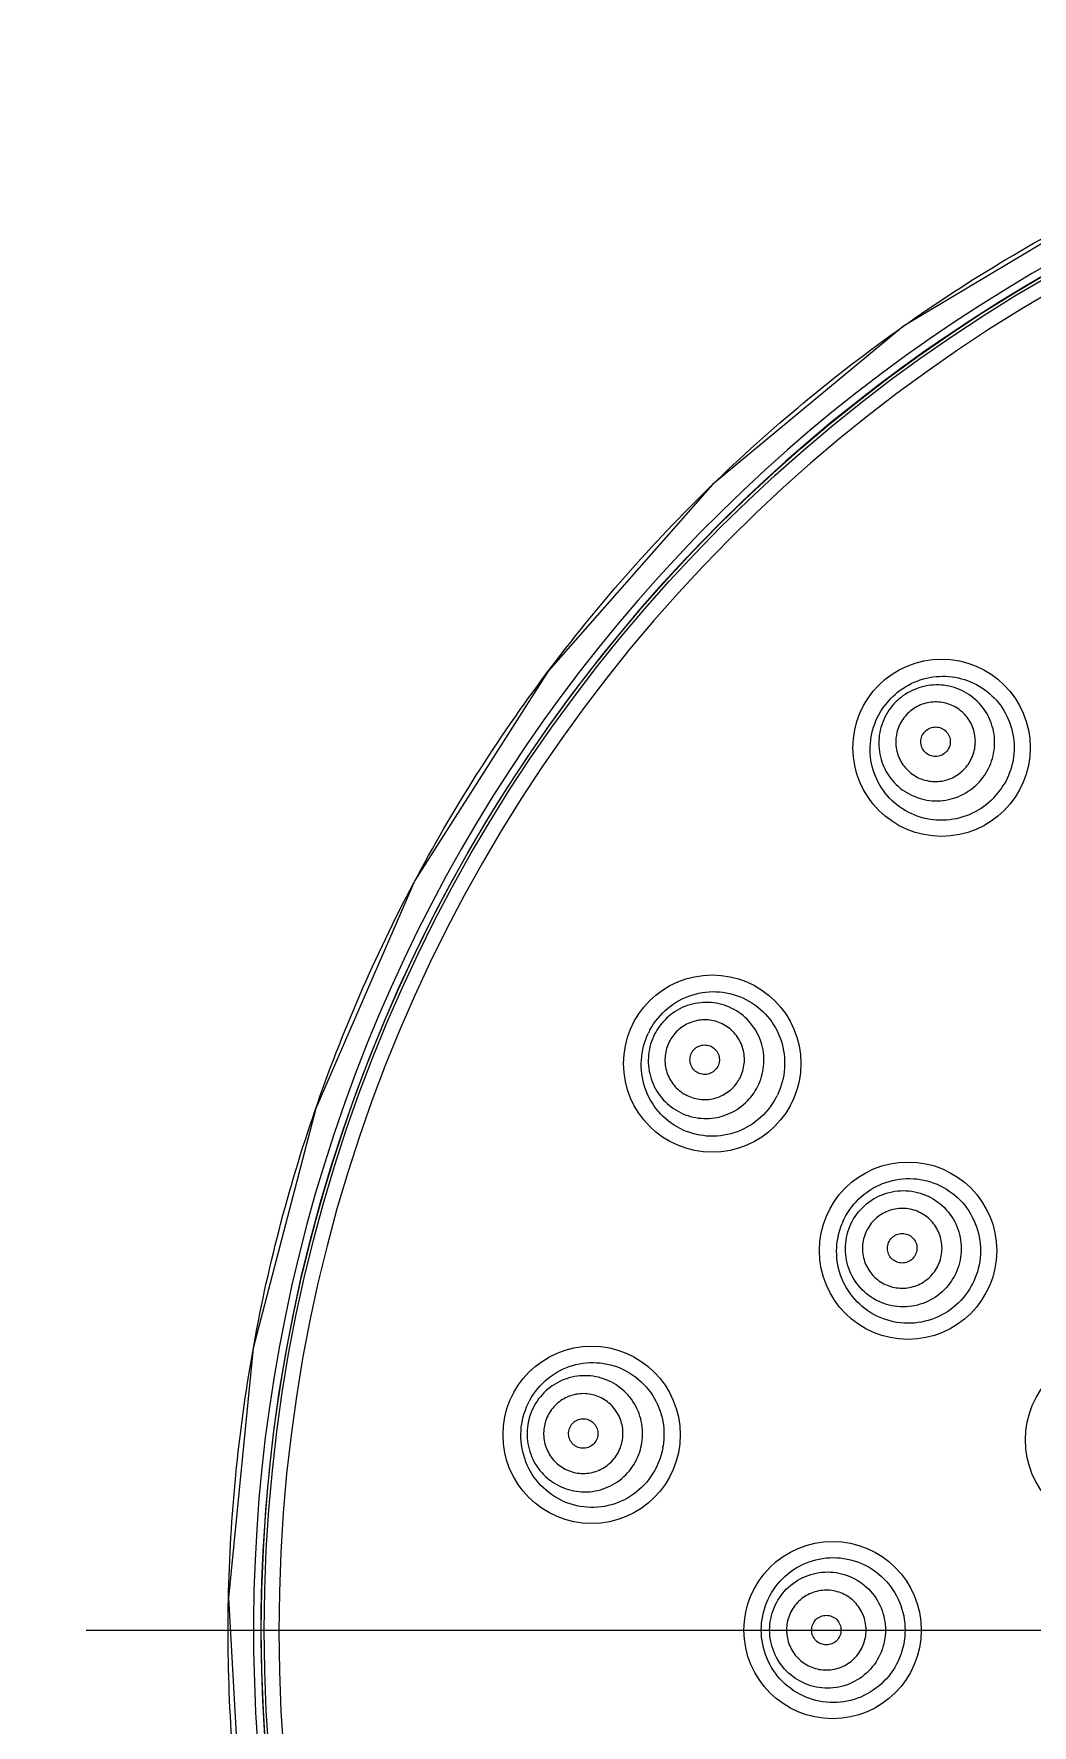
# Model space of a CAD drawing. Extents: x -5791 to -5371, y -4731 to -4434.
# Drawn here: x -5530.14 to -5524.73, y -4597.3 to -4588.14 of the extents above; entities that cross this region are included whole.
import ezdxf

# ---------------------------------------------------------------- set-up
doc = ezdxf.new("R2010")
doc.units = 0
doc.header["$LTSCALE"] = 7
doc.linetypes.add('CENTER', pattern=[2, 1.25, -0.25, 0.25, -0.25])
doc.layers.get('0').update_dxf_attribs({"color": 2, "linetype": 'CONTINUOUS'})
doc.layers.add('CENTER', color=1, linetype='CENTER')
doc.layers.add('DWG', color=7, linetype='CONTINUOUS')

# ---------------------------------------------------------------- blocks, each defined once
blk = doc.blocks.new('A$C62325126')
at = {"color": 7, "linetype": 'Continuous'}
for centre in [(8.055, 55.0047), (6.8129, 53.2951), (7.8735, 52.2823), (6.1599, 51.2854), (8.9888, 51.2583), (7.465, 50.2288)]:
    blk.add_circle(centre, 0.48, dxfattribs=at)
for centre, radius, start, end in [((8.0659, 54.9942), 0.3983, 136.44731, 143.88524), ((8.0619, 54.9979), 0.3927, 135.00078, 136.43513), ((8.0624, 54.9974), 0.3934, 133.68171, 134.9994), ((8.0315, 55.0282), 0.3168, 125.85243, 134.99303), ((8.0245, 55.0352), 0.2176, 125.85243, 134.99303), ((8.0207, 55.0391), 0.2176, 305.85243, 314.99303), ((8.026, 55.0338), 0.3168, 305.85243, 314.99303), ((8.0503, 55.0092), 0.3984, 316.2156, 324.27394), ((8.0515, 55.0084), 0.3969, 324.26713, 329.57702), ((8.0542, 55.0056), 0.393, 313.70071, 314.99939), ((8.0538, 55.0059), 0.3936, 315.0005, 316.20369), ((6.8216, 53.2908), 0.3927, 153.00078, 154.43512), ((6.8222, 53.2904), 0.3934, 151.6817, 152.9994), ((6.7833, 53.3102), 0.3168, 143.85244, 152.99303), ((6.7745, 53.3147), 0.2176, 143.85244, 152.99303), ((6.7697, 53.3172), 0.2176, 323.85244, 332.99303), ((6.7763, 53.3138), 0.3168, 323.85244, 332.99303), ((6.8119, 53.2957), 0.393, 331.7007, 332.99939), ((6.8114, 53.2959), 0.3936, 333.0005, 334.20368), ((7.8784, 52.2802), 0.3915, 156.1627, 157.49938), ((7.8434, 52.2947), 0.2169, 157.50223, 163.7151), ((7.8406, 52.2959), 0.2169, 337.50223, 343.7151), ((7.874, 52.282), 0.3918, 336.2965, 337.49952), ((6.1271, 51.2906), 0.3168, 161.85244, 170.99303), ((6.1173, 51.2921), 0.2176, 161.85244, 170.99303), ((6.112, 51.293), 0.2176, 341.85244, 350.99303), ((6.1193, 51.2919), 0.3168, 341.85244, 350.99303), ((6.1588, 51.2856), 0.393, 349.70069, 350.99939), ((7.4324, 50.2288), 0.2169, 180.00223, 186.2151), ((7.4294, 50.2288), 0.2169, 0.00223, 6.2151)]:
    blk.add_arc(centre, radius, start, end, dxfattribs=at)
for points, knots in [([(7.7906, 55.2819), (7.8243, 55.3141), (7.9036, 55.3668), (8.0418, 55.3993), (8.1821, 55.3816), (8.3068, 55.3157), (8.4, 55.2101), (8.4499, 55.078), (8.4502, 54.9365), (8.4173, 54.8475), (8.3938, 54.8074)], [0, 0, 0, 0, 1104.810865, 2205.438134, 3300.589779, 4391.150783, 5480.379196, 6572.087069, 7668.908067, 8770.882071, 8770.882071, 8770.882071, 8770.882071]), ([(8.2499, 54.8098), (8.2774, 54.8373), (8.3225, 54.903), (8.3494, 55.0189), (8.3325, 55.1366), (8.2738, 55.2398), (8.1814, 55.3143), (8.0681, 55.3499), (7.9495, 55.3418), (7.8774, 55.3077), (7.8459, 55.285)], [0, 0, 0, 0, 1101.071182, 2200.380967, 3297.670973, 4393.202656, 5488.381217, 6584.800281, 7683.18449, 8783.76497, 8783.76497, 8783.76497, 8783.76497]), ([(8.3257, 54.7214), (8.2909, 54.6882), (8.2084, 54.634), (8.0647, 54.603), (7.9199, 54.6258), (7.7938, 54.6997), (7.7036, 54.8145), (7.6615, 54.9548), (7.6731, 55.1012), (7.7158, 55.19), (7.7442, 55.2289)], [0, 0, 0, 0, 1112.992897, 2221.530696, 3324.457344, 4423.02104, 5520.887317, 6622.055813, 7728.823989, 8841.172249, 8841.172249, 8841.172249, 8841.172249]), ([(7.8075, 55.2523), (7.78, 55.2248), (7.735, 55.159), (7.708, 55.0432), (7.7249, 54.9255), (7.7836, 54.8223), (7.876, 54.7478), (7.9894, 54.7122), (8.108, 54.7203), (8.18, 54.7543), (8.2115, 54.7771)], [0, 0, 0, 0, 1107.340905, 2212.910382, 3316.448579, 4418.218442, 5519.633172, 6622.295468, 7726.934099, 8833.781508, 8833.781508, 8833.781508, 8833.781508]), ([(8.1746, 54.8852), (8.1934, 54.904), (8.2244, 54.9492), (8.2429, 55.0288), (8.2313, 55.1096), (8.191, 55.1805), (8.1275, 55.2317), (8.0496, 55.2561), (7.9682, 55.2506), (7.9187, 55.2272), (7.8971, 55.2116)], [0, 0, 0, 0, 1102.742853, 2203.692119, 3302.588853, 4399.686932, 5496.431622, 6594.45655, 7694.479484, 8796.731685, 8796.731685, 8796.731685, 8796.731685]), ([(7.8707, 55.1891), (7.8518, 55.1702), (7.8208, 55.1251), (7.8023, 55.0455), (7.8139, 54.9647), (7.8543, 54.8938), (7.9177, 54.8426), (7.9956, 54.8181), (8.0771, 54.8237), (8.1266, 54.8471), (8.1482, 54.8627)], [0, 0, 0, 0, 1107.049277, 2212.297963, 3315.486101, 4416.86856, 5517.89625, 6620.209178, 7724.527914, 8831.084624, 8831.084624, 8831.084624, 8831.084624]), ([(7.9664, 55.0934), (7.9737, 55.1008), (7.9915, 55.1127), (8.0228, 55.119), (8.0541, 55.1129), (8.0807, 55.0952), (8.0983, 55.0687), (8.1045, 55.0373), (8.0982, 55.006), (8.0862, 54.9882), (8.0789, 54.9809)], [0, 0, 0, 0, 1104.633984, 2207.499829, 3307.979558, 4406.937544, 5505.884507, 6606.431638, 7709.460599, 8814.161495, 8814.161495, 8814.161495, 8814.161495]), ([(8.0789, 54.9809), (8.0715, 54.9735), (8.0537, 54.9616), (8.0224, 54.9553), (7.9911, 54.9614), (7.9646, 54.9791), (7.9469, 55.0056), (7.9408, 55.037), (7.9471, 55.0683), (7.959, 55.086), (7.9664, 55.0934)], [0, 0, 0, 0, 1106.381489, 2210.992041, 3313.212704, 4413.909215, 5514.594686, 6616.882857, 7721.656782, 8828.10529, 8828.10529, 8828.10529, 8828.10529]), ([(6.4758, 53.4771), (6.4997, 53.5214), (6.5651, 53.6015), (6.7001, 53.6755), (6.8526, 53.693), (6.9998, 53.6513), (7.12, 53.5564), (7.1951, 53.4226), (7.2143, 53.2699), (7.1877, 53.17), (7.1657, 53.1247)], [0, 0, 0, 0, 1136.191485, 2267.569115, 3392.79721, 4513.669392, 5634.486432, 6759.521293, 7890.571102, 9026.449468, 9026.449468, 9026.449468, 9026.449468]), ([(7.0585, 53.17), (7.0762, 53.2046), (7.0987, 53.2811), (7.0886, 53.3996), (7.0361, 53.5063), (6.9484, 53.5863), (6.8375, 53.6286), (6.7187, 53.6274), (6.6084, 53.583), (6.5504, 53.5284), (6.5275, 53.4971)], [0, 0, 0, 0, 1132.555301, 2263.298485, 3391.963904, 4518.820737, 5645.314601, 6773.084796, 7902.876598, 9034.927515, 9034.927515, 9034.927515, 9034.927515]), ([(6.9636, 53.2184), (6.9757, 53.2422), (6.9912, 53.2947), (6.9842, 53.3761), (6.9482, 53.4494), (6.8879, 53.5043), (6.8117, 53.5334), (6.7301, 53.5326), (6.6544, 53.5021), (6.6145, 53.4646), (6.5988, 53.4431)], [0, 0, 0, 0, 1134.430425, 2267.015368, 3397.488568, 4526.111441, 5654.371021, 6783.947985, 7915.580639, 9049.506663, 9049.506663, 9049.506663, 9049.506663]), ([(7.1579, 53.1094), (7.1341, 53.0651), (7.0689, 52.985), (6.9342, 52.911), (6.7819, 52.8932), (6.6347, 52.9346), (6.5145, 53.029), (6.4391, 53.1625), (6.4194, 53.315), (6.4456, 53.4149), (6.4673, 53.4602)], [0, 0, 0, 0, 1144.016874, 2283.172151, 3416.281607, 4545.156054, 5674.070567, 6807.320479, 7946.624689, 9090.994536, 9090.994536, 9090.994536, 9090.994536]), ([(6.501, 53.4541), (6.4834, 53.4194), (6.4608, 53.343), (6.471, 53.2245), (6.5235, 53.1178), (6.6112, 53.0378), (6.7221, 52.9954), (6.8409, 52.9967), (6.9512, 53.041), (7.0092, 53.0956), (7.0321, 53.127)], [0, 0, 0, 0, 1139.870303, 2277.916784, 3413.872081, 4548.007109, 5681.776825, 6816.831115, 7953.920071, 9093.282731, 9093.282731, 9093.282731, 9093.282731]), ([(6.5806, 53.4135), (6.5685, 53.3897), (6.553, 53.3372), (6.56, 53.2558), (6.596, 53.1825), (6.6563, 53.1276), (6.7325, 53.0985), (6.8141, 53.0993), (6.8898, 53.1298), (6.9297, 53.1673), (6.9454, 53.1888)], [0, 0, 0, 0, 1139.455288, 2277.05692, 3412.537455, 4546.159467, 5679.416577, 6813.996906, 7950.642031, 9089.590684, 9089.590684, 9089.590684, 9089.590684]), ([(6.7012, 53.3521), (6.7059, 53.3613), (6.7192, 53.3782), (6.747, 53.3939), (6.7787, 53.3977), (6.8094, 53.3891), (6.8344, 53.3693), (6.8499, 53.3414), (6.8536, 53.3097), (6.8477, 53.2891), (6.843, 53.2798)], [0, 0, 0, 0, 1136.727786, 2271.636121, 3404.088797, 4534.975144, 5665.849845, 6798.371145, 7933.446602, 9070.242941, 9070.242941, 9070.242941, 9070.242941]), ([(6.843, 53.2798), (6.8383, 53.2706), (6.825, 53.2537), (6.7972, 53.238), (6.7655, 53.2342), (6.7348, 53.2428), (6.7098, 53.2626), (6.6943, 53.2905), (6.6906, 53.3222), (6.6965, 53.3428), (6.7012, 53.3521)], [0, 0, 0, 0, 1138.357185, 2274.892313, 3408.96826, 4541.475634, 5673.971344, 6808.116015, 7944.818503, 9083.24434, 9083.24434, 9083.24434, 9083.24434]), ([(7.5203, 52.4384), (7.5408, 52.4848), (7.6003, 52.5703), (7.7308, 52.6545), (7.8832, 52.6829), (8.0346, 52.6509), (8.1623, 52.5634), (8.2469, 52.4335), (8.2761, 52.281), (8.2554, 52.1789), (8.236, 52.1321)], [0, 0, 0, 0, 1138.184306, 2273.180309, 3404.272957, 4532.618193, 5660.970897, 6791.999902, 7926.845854, 9064.588934, 9064.588934, 9064.588934, 9064.588934]), ([(7.5582, 52.4128), (7.5739, 52.4506), (7.6206, 52.5208), (7.725, 52.5907), (7.8483, 52.6155), (7.9715, 52.591), (8.0759, 52.5212), (8.1455, 52.4165), (8.1699, 52.2932), (8.1534, 52.2106), (8.1377, 52.1728)], [0, 0, 0, 0, 1136.223681, 2271.259856, 3405.075094, 4537.939704, 5670.804659, 6804.620727, 7939.657734, 9075.881759, 9075.881759, 9075.881759, 9075.881759]), ([(8.0488, 52.235), (8.0564, 52.2611), (8.0618, 52.3166), (8.0385, 52.3965), (7.9873, 52.4621), (7.9155, 52.5041), (7.8332, 52.5163), (7.7522, 52.4972), (7.684, 52.4495), (7.6533, 52.4028), (7.643, 52.3777)], [0, 0, 0, 0, 1137.48362, 2273.566776, 3408.514096, 4542.607004, 5676.84095, 6812.134013, 7948.578123, 9086.240709, 9086.240709, 9086.240709, 9086.240709]), ([(8.2327, 52.1245), (8.2124, 52.0781), (8.153, 51.9924), (8.0226, 51.9079), (7.8701, 51.8793), (7.7186, 51.911), (7.5907, 51.9985), (7.5058, 52.1284), (7.4766, 52.281), (7.4973, 52.3832), (7.5167, 52.4301)], [0, 0, 0, 0, 1145.572401, 2288.049647, 3426.715484, 4562.775948, 5699.005775, 6838.054945, 7980.950877, 9126.841889, 9126.841889, 9126.841889, 9126.841889]), ([(8.1377, 52.1728), (8.1221, 52.135), (8.0753, 52.0649), (7.9709, 51.995), (7.8477, 51.9702), (7.7245, 51.9946), (7.6201, 52.0645), (7.5504, 52.1691), (7.526, 52.2924), (7.5426, 52.375), (7.5582, 52.4128)], [0, 0, 0, 0, 1142.404542, 2283.61512, 3423.598117, 4562.625317, 5701.652862, 6841.636695, 7982.848109, 9125.252996, 9125.252996, 9125.252996, 9125.252996]), ([(7.7683, 52.3258), (7.7723, 52.3354), (7.7842, 52.3533), (7.8107, 52.3711), (7.8421, 52.3773), (7.8734, 52.3711), (7.8999, 52.3534), (7.9177, 52.3268), (7.9239, 52.2954), (7.9197, 52.2744), (7.9157, 52.2648)], [0, 0, 0, 0, 1140.192861, 2279.298226, 3416.985897, 4553.844, 5690.690296, 6828.446676, 7967.719421, 9107.980862, 9107.980862, 9107.980862, 9107.980862]), ([(7.6352, 52.3556), (7.6275, 52.3295), (7.6222, 52.274), (7.6455, 52.1941), (7.6967, 52.1285), (7.7685, 52.0865), (7.8508, 52.0743), (7.9318, 52.0934), (8, 52.1411), (8.0306, 52.1878), (8.041, 52.2129)], [0, 0, 0, 0, 1142.633351, 2283.859899, 3423.945468, 4563.172756, 5702.541721, 6842.974599, 7984.563735, 9127.376862, 9127.376862, 9127.376862, 9127.376862]), ([(7.9157, 52.2648), (7.9117, 52.2552), (7.8998, 52.2373), (7.8733, 52.2196), (7.8419, 52.2133), (7.8106, 52.2195), (7.784, 52.2372), (7.7663, 52.2638), (7.7601, 52.2952), (7.7643, 52.3162), (7.7683, 52.3258)], [0, 0, 0, 0, 1141.764405, 2282.439815, 3421.695578, 4560.120629, 5698.533857, 6837.858422, 7978.701443, 9120.534523, 9120.534523, 9120.534523, 9120.534523]), ([(5.7816, 51.3453), (5.7896, 51.3957), (5.8256, 51.4943), (5.931, 51.6096), (6.0721, 51.6757), (6.2273, 51.6822), (6.3729, 51.6281), (6.4866, 51.5216), (6.5512, 51.3794), (6.5549, 51.2745), (6.547, 51.2241)], [0, 0, 0, 0, 1167.929999, 2331.175773, 3488.019844, 4640.265985, 5792.440685, 6949.050304, 8111.923739, 9279.55195, 9279.55195, 9279.55195, 9279.55195]), ([(6.4322, 51.2423), (6.4383, 51.2806), (6.4361, 51.3603), (6.3898, 51.4699), (6.3069, 51.5552), (6.1988, 51.6041), (6.0802, 51.6101), (5.9676, 51.5723), (5.8764, 51.496), (5.8381, 51.4261), (5.826, 51.3892)], [0, 0, 0, 0, 1163.630834, 2325.399498, 3485.033245, 4642.808905, 5800.211964, 6958.926727, 8119.71876, 9282.831824, 9282.831824, 9282.831824, 9282.831824]), ([(6.3269, 51.2589), (6.3311, 51.2853), (6.3296, 51.3401), (6.2978, 51.4153), (6.2409, 51.4739), (6.1666, 51.5075), (6.0851, 51.5116), (6.0078, 51.4856), (5.9452, 51.4332), (5.9188, 51.3852), (5.9105, 51.3599)], [0, 0, 0, 0, 1165.592982, 2329.289455, 3490.816035, 4650.441583, 5809.694187, 6970.300716, 8133.019597, 9298.094777, 9298.094777, 9298.094777, 9298.094777]), ([(6.0361, 51.305), (6.0377, 51.3153), (6.0451, 51.3354), (6.0667, 51.3589), (6.0956, 51.3723), (6.1275, 51.3736), (6.1574, 51.3626), (6.1808, 51.3408), (6.1941, 51.3118), (6.1949, 51.2904), (6.1932, 51.2801)], [0, 0, 0, 0, 1168.124762, 2334.379996, 3498.111625, 4660.23332, 5822.342678, 6986.143941, 8152.570026, 9320.764868, 9320.764868, 9320.764868, 9320.764868]), ([(6.5455, 51.2153), (6.5364, 51.1655), (6.4987, 51.0684), (6.392, 50.956), (6.251, 50.8925), (6.0969, 50.8881), (5.9529, 50.9432), (5.8408, 51.0497), (5.7773, 51.1912), (5.7737, 51.2953), (5.7816, 51.3453)], [0, 0, 0, 0, 1174.406819, 2343.767359, 3506.871224, 4665.684162, 5824.692958, 6988.333654, 8158.23188, 9332.949168, 9332.949168, 9332.949168, 9332.949168]), ([(5.8142, 51.3402), (5.8081, 51.3018), (5.8103, 51.2221), (5.8566, 51.1125), (5.9394, 51.0273), (6.0476, 50.9783), (6.1662, 50.9723), (6.2788, 51.0102), (6.3699, 51.0864), (6.4082, 51.1563), (6.4203, 51.1932)], [0, 0, 0, 0, 1171.24338, 2340.612406, 3507.832549, 4673.18245, 5838.157311, 7004.452459, 8172.838465, 9343.560687, 9343.560687, 9343.560687, 9343.560687]), ([(5.9024, 51.3262), (5.8982, 51.2998), (5.8997, 51.2451), (5.9315, 51.1698), (5.9884, 51.1113), (6.0627, 51.0776), (6.1442, 51.0735), (6.2215, 51.0995), (6.2842, 51.1519), (6.3105, 51.1999), (6.3188, 51.2252)], [0, 0, 0, 0, 1170.822602, 2339.740186, 3506.478142, 4671.306536, 5835.760314, 7001.57409, 8169.509696, 9339.812173, 9339.812173, 9339.812173, 9339.812173]), ([(6.1932, 51.2801), (6.1916, 51.2698), (6.1842, 51.2497), (6.1626, 51.2262), (6.1337, 51.2128), (6.1018, 51.2115), (6.0719, 51.2226), (6.0486, 51.2443), (6.0352, 51.2733), (6.0344, 51.2947), (6.0361, 51.305)], [0, 0, 0, 0, 1169.472213, 2337.072741, 3502.146753, 4665.608974, 5829.058844, 6994.202571, 8161.974147, 9331.516521, 9331.516521, 9331.516521, 9331.516521]), ([(7.0788, 50.2288), (7.0788, 50.2799), (7.0991, 50.3829), (7.1856, 50.5133), (7.3153, 50.6006), (7.4682, 50.6312), (7.6211, 50.6005), (7.7506, 50.5132), (7.8371, 50.3829), (7.8574, 50.2798), (7.8574, 50.2288)], [0, 0, 0, 0, 1168.815432, 2334.618291, 3496.391379, 4655.238267, 5813.997067, 6975.476085, 8140.902176, 9309.33713, 9309.33713, 9309.33713, 9309.33713]), ([(7.1238, 50.2288), (7.1238, 50.2697), (7.1401, 50.3524), (7.2099, 50.4569), (7.3142, 50.527), (7.4374, 50.5516), (7.5606, 50.527), (7.665, 50.4569), (7.7347, 50.3524), (7.751, 50.2697), (7.751, 50.2288)], [0, 0, 0, 0, 1166.812276, 2332.457963, 3496.850221, 4660.319487, 5823.740529, 6987.981993, 8153.470951, 9320.214262, 9320.214262, 9320.214262, 9320.214262]), ([(7.6451, 50.2523), (7.6421, 50.2793), (7.6258, 50.3326), (7.5737, 50.3975), (7.5013, 50.4386), (7.4189, 50.4498), (7.3382, 50.4296), (7.2707, 50.3809), (7.2259, 50.3108), (7.2155, 50.256), (7.2155, 50.2288)], [0, 0, 0, 0, 1167.410721, 2333.383885, 3498.191316, 4662.122086, 5826.197952, 6991.361076, 8157.705579, 9325.300414, 9325.300414, 9325.300414, 9325.300414]), ([(7.3512, 50.2288), (7.3512, 50.2392), (7.3553, 50.2602), (7.3731, 50.2868), (7.3996, 50.3046), (7.4309, 50.3109), (7.4623, 50.3046), (7.4888, 50.2868), (7.5065, 50.2602), (7.5107, 50.2392), (7.5107, 50.2288)], [0, 0, 0, 0, 1170.210015, 2339.304107, 3506.943111, 4673.730408, 5840.505231, 7008.213895, 8177.478918, 9347.758964, 9347.758964, 9347.758964, 9347.758964]), ([(7.8574, 50.2288), (7.8574, 50.1778), (7.8371, 50.0748), (7.7506, 49.9444), (7.6211, 49.8571), (7.4682, 49.8264), (7.3152, 49.857), (7.1856, 49.9443), (7.0991, 50.0747), (7.0788, 50.1778), (7.0788, 50.2288)], [0, 0, 0, 0, 1174.113708, 2345.266748, 3512.492394, 4676.954603, 5841.506489, 7008.922225, 8180.308224, 9354.794115, 9354.794115, 9354.794115, 9354.794115]), ([(7.751, 50.2288), (7.751, 50.1879), (7.7347, 50.1052), (7.665, 50.0007), (7.5606, 49.9306), (7.4374, 49.9061), (7.3142, 49.9306), (7.2099, 50.0007), (7.1401, 50.1052), (7.1238, 50.1879), (7.1238, 50.2288)], [0, 0, 0, 0, 1171.398028, 2341.545945, 3510.395655, 4678.207737, 5846.070603, 7014.966985, 8185.204149, 9356.613722, 9356.613722, 9356.613722, 9356.613722]), ([(7.2168, 50.2053), (7.2197, 50.1784), (7.236, 50.125), (7.2881, 50.0601), (7.3605, 50.019), (7.4429, 50.0078), (7.5237, 50.028), (7.5912, 50.0767), (7.6359, 50.1469), (7.6464, 50.2017), (7.6464, 50.2288)], [0, 0, 0, 0, 1172.327788, 2343.211964, 3512.925498, 4681.758677, 5850.737565, 7020.808289, 8192.065369, 9364.578047, 9364.578047, 9364.578047, 9364.578047]), ([(7.5107, 50.2288), (7.5107, 50.2184), (7.5065, 50.1974), (7.4888, 50.1708), (7.4623, 50.153), (7.4309, 50.1467), (7.3996, 50.153), (7.3731, 50.1708), (7.3553, 50.1974), (7.3512, 50.2184), (7.3512, 50.2288)], [0, 0, 0, 0, 1171.368841, 2341.620654, 3510.415938, 4678.358671, 5846.288918, 7015.153932, 8185.576845, 9357.015787, 9357.015787, 9357.015787, 9357.015787])]:
    blk.add_open_spline(points, degree=3, knots=knots, dxfattribs=at)
at = {"layer": 'CENTER'}
blk.add_line((3.4233, 50.2288), (21.5499, 50.2288), dxfattribs=at)
at = {"layer": 'DWG'}
blk.add_lwpolyline([(12.8311, 58.8688), (11.57, 58.776), (10.2552, 58.4753), (9.0049, 57.975), (7.8481, 57.2867), (6.8146, 56.4292), (5.9242, 55.4185), (5.2033, 54.2863), (4.6655, 53.0521), (4.3273, 51.7547), (4.193, 50.4039), (4.2673, 49.0825), (4.5458, 47.7789), (5.0296, 46.5172), (5.6956, 45.3574), (6.5191, 44.3282), (7.6152, 43.3057)], dxfattribs=at)
for radius in [8.46, 8.4439]:
    blk.add_circle((12.831, 50.2288), radius, dxfattribs=at)
for centre, radius, start, end in [((12.8307, 50.2289), 8.5016, 89.9984, 233.14687), ((12.8302, 50.229), 8.4611, 90.88403, 232.03392), ((12.831, 50.2288), 8.3649, 270.25688, 270)]:
    blk.add_arc(centre, radius, start, end, dxfattribs=at)
blk.add_open_spline([(7.6081, 43.3123), (7.44, 43.4613), (7.0997, 43.7545), (6.6108, 44.2188), (6.1622, 44.7217), (5.7545, 45.2574), (5.3899, 45.8226), (4.9643, 46.61), (4.548, 47.6525), (4.2487, 48.966), (4.1715, 50.0882), (4.2166, 50.9849), (4.3014, 51.6536), (4.4376, 52.3138), (4.6881, 53.1765), (5.1263, 54.2147), (5.8397, 55.3629), (6.7223, 56.3874), (7.7537, 57.2623), (8.9088, 57.966), (10.1594, 58.4814), (11.4744, 58.7966), (12.374, 58.8681), (12.823, 58.8686)], degree=3, knots=[0, 0, 0, 0, 730.195175, 1460.159172, 2189.529115, 2918.241646, 3646.116849, 4373.200535, 5825.282367, 7278.620184, 8735.311066, 9464.836313, 10194.414167, 10923.992556, 11653.630079, 13111.848547, 14570.579642, 16029.858808, 17489.291453, 18948.766486, 20408.247461, 21867.741993, 23327.227309, 23327.227309, 23327.227309, 23327.227309], dxfattribs=at)

msp = doc.modelspace()

# ---------------------------------------------------------------- linework, layer by layer
at = {"layer": 'CENTER'}
msp.add_open_spline([(-5577.53106, -4592.53458), (-5578.36374, -4622.12765), (-5579.60641, -4666.29178), (-5523.01776, -4660.96028), (-5520.76338, -4648.06341), (-5520.55393, -4646.66921)], degree=3, knots=[0, 0, 0, 0, 70.3439007, 104.9799017, 109.1137943, 109.1137943, 109.1137943, 109.1137943], dxfattribs=at)

# ---------------------------------------------------------------- block references
at = {"layer": 'DWG'}
msp.add_blockref('A$C62325126', (-5533.27394, -4647.01025), dxfattribs=at)

doc.saveas('drawing.dxf')
